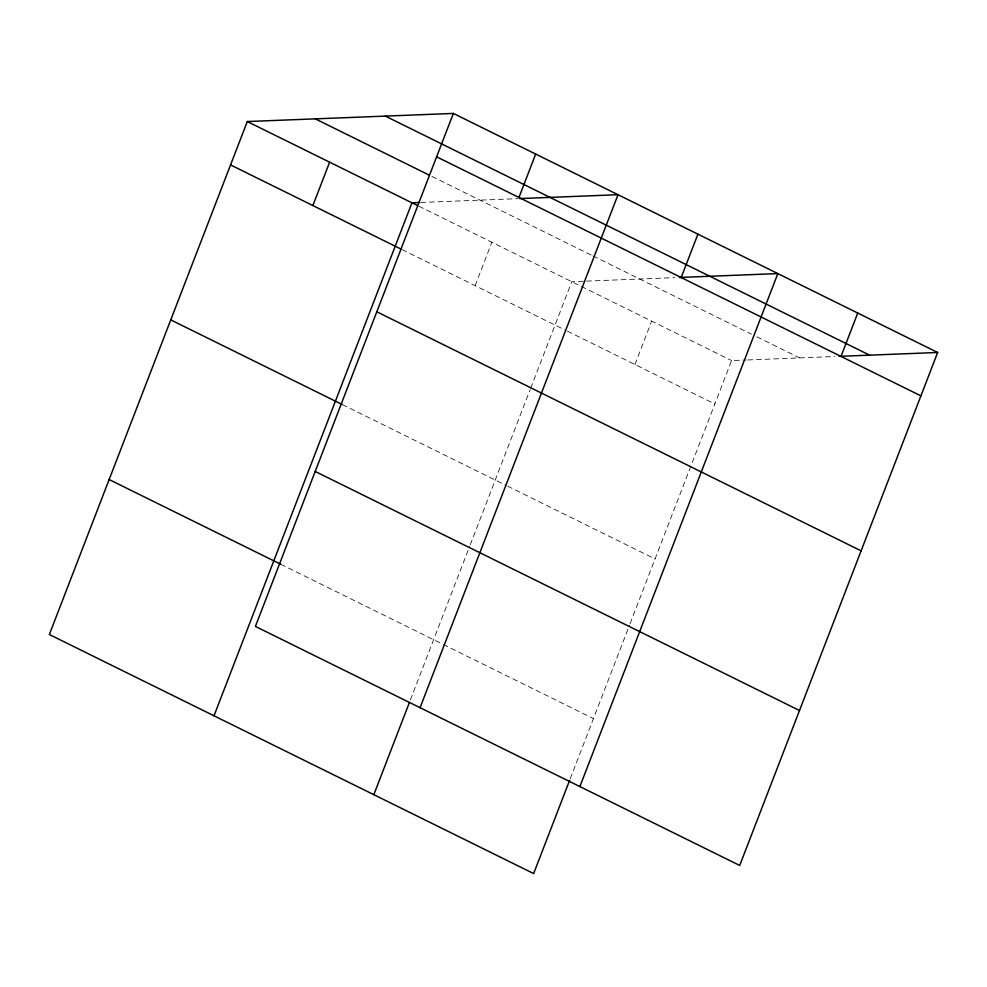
<?xml version="1.0" encoding="UTF-8"?>
<svg xmlns="http://www.w3.org/2000/svg" width="987" height="987" viewBox="0 0 987 987"><rect width="100%" height="100%" fill="white"/><g stroke="black" fill="none" stroke-linecap="round" stroke-linejoin="round"><path stroke-width="0.74" stroke-dasharray="4.93 3.7" d="M475.129 285.638L491.859 242.247M410.37 699.98L469.701 546.218M470.256 544.775L530.118 389.655M530.673 388.212L571.769 281.69L585.081 281.172M634.937 364.524L651.679 321.133M570.19 778.866L629.521 625.104M630.076 623.661L731.589 360.576L746.369 359.996M420.82 202.458L518.027 198.646M586.562 281.11L674.8 277.643M747.85 359.947L834.62 356.529M431.924 176.426L591.546 255.226M592.928 255.904L751.366 334.112M756.881 336.826L799.593 357.911M418.846 206.209L731.589 360.576M402.104 249.6L566.057 330.522M567.439 331.2L714.847 403.967M342.304 404.559L506.257 485.493M507.639 486.172L655.06 558.938M280.703 564.231L593.446 718.598"/><path stroke-width="1.48" d="M453.354 113.431L255.411 626.424L739.707 865.463L937.65 352.482L453.354 113.431L247.293 121.537L49.35 634.518L533.646 873.569L569.635 780.298M312.879 205.555L329.621 162.176M214.006 715.797L411.961 202.804L419.352 202.52M518.94 197.462L535.682 154.071M373.826 794.683L409.26 702.843M420.067 707.691L618.01 194.71L519.557 198.584M681.178 277.544L697.92 234.153M579.887 786.577L777.83 273.596L679.377 277.47M840.998 356.43L857.74 313.039M839.184 356.356L937.65 352.482M385.349 116.108L869.646 355.16M436.612 156.822L920.908 395.873M315.297 118.859L429.185 175.081M247.293 121.537L417.464 205.53M230.551 164.915L400.722 248.921M376.812 311.793L861.108 550.832M170.751 319.887L342.304 404.559M315.198 471.453L799.507 710.504M109.15 479.546L280.703 564.231"/></g></svg>
